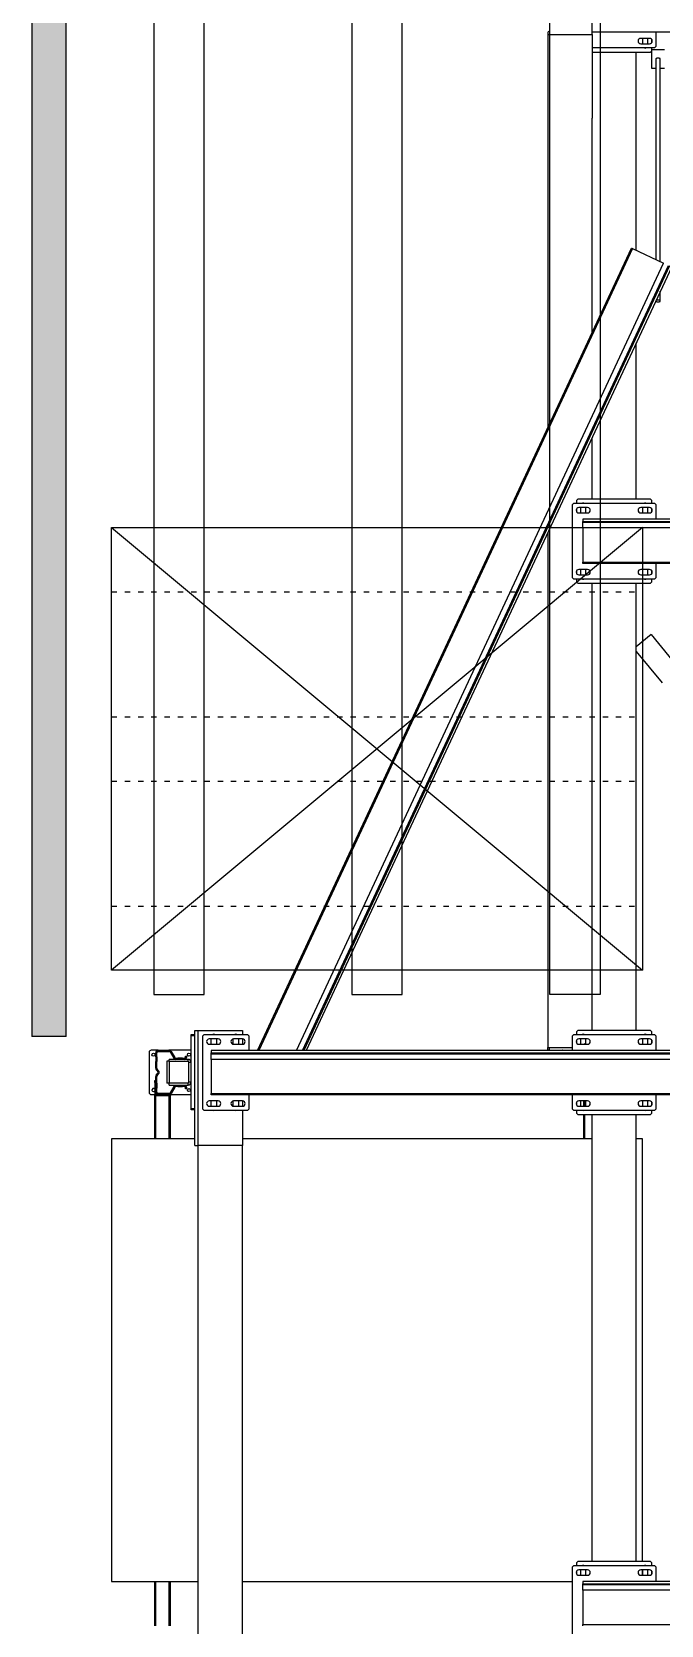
# Model space of a CAD drawing. Header units: millimetres. Extents: x 6622 to 532820, y 3370 to 359312.
# Drawn here: x 457270 to 458692, y 309641 to 313241 of the extents above; entities that cross this region are included whole.
import ezdxf

# ---------------------------------------------------------------- set-up
doc = ezdxf.new("R2010")
doc.units = ezdxf.units.MM
doc.linetypes.add('ACAD_ISO03W100', pattern=[30, 12, -18])

# ---------------------------------------------------------------- blocks, each defined once
blk = doc.blocks.new('A$C6F3A12F4')
at = {"color": 2, "linetype": 'Continuous', "lineweight": 25}
for p, q in [((3685.7, 3475), (3685.7, 225)), ((3691.1, 225), (3691.1, 3475)), ((3693.7, 3475), (3693.7, 225)), ((3705.7, 3475), (3705.7, 225)), ((3783.1, 225), (3783.1, 3475)), ((3785.7, 3475), (3785.7, 225)), ((2485.2, 2635), (2485.2, 1065)), ((2490.6, 1065), (2490.6, 2635)), ((2493.2, 2635), (2493.2, 1065)), ((2505.2, 2635), (2505.2, 1065)), ((2582.6, 1065), (2582.6, 2635)), ((2585.2, 2635), (2585.2, 1065)), ((4885.2, 2635), (4885.2, 1065)), ((4890.6, 1065), (4890.6, 2635)), ((4893.2, 2635), (4893.2, 1065)), ((4905.2, 2635), (4905.2, 1065)), ((4982.6, 1065), (4982.6, 2635)), ((1385.2, 2614), (1385.2, 1085.9)), ((1913.1, 1261), (3685.7, 434.4)), ((1915.3, 1265.9), (3685.7, 440.3)), ((2746.1, 1219.4), (2823.5, 1282.7)), ((1417.2, 1231), (1385.2, 1231)), ((1420.2, 1228), (1417.2, 1231)), ((1420.2, 1085.9), (1420.2, 1228)), ((1425.2, 1250), (1425.2, 1220.9)), ((1903.3, 1240.1), (1445.8, 1240.1)), ((1445.8, 1229.9), (1898.6, 1229.9)), ((1466.4, 1240.1), (1466.4, 1250)), ((1466.4, 1220), (1466.4, 1229.9)), ((1874.2, 1177.6), (1906.9, 1247.7)), ((3685.7, 418.3), (1906.9, 1247.7)), ((3685.7, 431.5), (1912, 1258.6)), ((1992.5, 1240.1), (1970.6, 1240.1)), ((1992.5, 1229.9), (1992.5, 1229.9)), ((2453.2, 1231), (2450.2, 1228)), ((2450.2, 1228), (2450.2, 1044)), ((2485.2, 1231), (2453.2, 1231)), ((2617.2, 1231), (2585.2, 1231)), ((2620.2, 1228), (2617.2, 1231)), ((2620.2, 1044), (2620.2, 1228)), ((2784.2, 1185.9), (2855.2, 1244)), ((3653.7, 1231), (3650.7, 1228)), ((3650.7, 1228), (3650.7, 1044)), ((3685.7, 1231), (3653.7, 1231)), ((3817.7, 1231), (3785.7, 1231)), ((3820.7, 1228), (3817.7, 1231)), ((3820.7, 1044), (3820.7, 1228)), ((4853.2, 1231), (4850.2, 1228)), ((4850.2, 1228), (4850.2, 1044)), ((4885.2, 1231), (4853.2, 1231)), ((1399.2, 1216), (1399.2, 1196)), ((1411.2, 1211.9), (1399.2, 1211.9)), ((1399.2, 1199.9), (1411.2, 1199.9)), ((1408.7, 1220.9), (1401.7, 1220.9)), ((1411.2, 1196), (1411.2, 1216)), ((1427.2, 1220.9), (1420.2, 1220.9)), ((1430.2, 1217.9), (1427.2, 1220.9)), ((1428.1, 1220), (1466.4, 1220)), ((1430.2, 1085.9), (1430.2, 1217.9)), ((2443.2, 1220.9), (2440.2, 1217.9)), ((2440.2, 1217.9), (2440.2, 1053.9)), ((2450.2, 1220.9), (2443.2, 1220.9)), ((2459.2, 1216), (2459.2, 1196)), ((2471.2, 1211.9), (2459.2, 1211.9)), ((2459.2, 1199.9), (2471.2, 1199.9)), ((2468.7, 1220.9), (2461.7, 1220.9)), ((2471.2, 1196), (2471.2, 1216)), ((2599.2, 1216), (2599.2, 1196)), ((2611.2, 1211.9), (2599.2, 1211.9)), ((2599.2, 1199.9), (2611.2, 1199.9)), ((2608.7, 1220.9), (2601.7, 1220.9)), ((2611.2, 1196), (2611.2, 1216)), ((2627.2, 1220.9), (2620.2, 1220.9)), ((2630.2, 1217.9), (2627.2, 1220.9)), ((2630.2, 1053.9), (2630.2, 1217.9)), ((2746.1, 1219.4), (2773.5, 1185.9)), ((3643.2, 1220.9), (3640.2, 1217.9)), ((3640.2, 1217.9), (3640.2, 1053.9)), ((3650.7, 1220.9), (3643.2, 1220.9)), ((3659.7, 1216), (3659.7, 1196)), ((3671.7, 1211.9), (3659.7, 1211.9)), ((3659.7, 1199.9), (3671.7, 1199.9)), ((3669.2, 1220.9), (3662.2, 1220.9)), ((3671.7, 1196), (3671.7, 1216)), ((3799.7, 1216), (3799.7, 1196)), ((3811.7, 1211.9), (3799.7, 1211.9)), ((3799.7, 1199.9), (3811.7, 1199.9)), ((3809.2, 1220.9), (3802.2, 1220.9)), ((3811.7, 1196), (3811.7, 1216)), ((3827.2, 1220.9), (3820.7, 1220.9)), ((3830.2, 1217.9), (3827.2, 1220.9)), ((3830.2, 1053.9), (3830.2, 1217.9)), ((3885.2, 1200), (3885.2, 1185.9)), ((4840.2, 1200), (3885.2, 1200)), ((4843.2, 1220.9), (4840.2, 1217.9)), ((4840.2, 1217.9), (4840.2, 1053.9)), ((4850.2, 1220.9), (4843.2, 1220.9)), ((4859.2, 1216), (4859.2, 1196)), ((4871.2, 1211.9), (4859.2, 1211.9)), ((4871.2, 1200), (4859.2, 1200)), ((4859.2, 1199.9), (4871.2, 1199.9)), ((4868.7, 1220.9), (4861.7, 1220.9)), ((4871.2, 1196), (4871.2, 1216)), ((1878.1, 1185.9), (1430.2, 1185.9)), ((3685.7, 330), (1873.1, 1175.2)), ((1874.2, 1177.6), (3685.7, 332.9)), ((2440.2, 1185.9), (2086.8, 1185.9)), ((3640.2, 1185.9), (2630.2, 1185.9)), ((4840.2, 1185.9), (3830.2, 1185.9)), ((1390.8, 1085.9), (1304.2, 1085.9)), ((1390.8, 985.9), (1390.8, 1085.9)), ((1390.8, 1085.9), (1579.4, 1085.9)), ((2064.6, 1085.9), (1579.4, 1085.9)), ((2440.2, 1085.9), (2301.3, 1085.9)), ((3640.2, 1085.9), (2630.2, 1085.9)), ((4840.2, 1085.9), (3830.2, 1085.9)), ((3885.2, 1085.9), (3885.2, 296.1)), ((2440.2, 1053.9), (2443.2, 1050.9)), ((2443.2, 1050.9), (2450.2, 1050.9)), ((2450.2, 1044), (2453.2, 1041)), ((2459.2, 1076), (2459.2, 1056)), ((2471.2, 1071.9), (2459.2, 1071.9)), ((2459.2, 1059.9), (2471.2, 1059.9)), ((2462, 1050.9), (2468.4, 1050.9)), ((2471.2, 1056), (2471.2, 1076)), ((2485.2, 1065), (2490.6, 1065)), ((2493.2, 1065), (2490.6, 1065)), ((2505.2, 1065), (2493.2, 1065)), ((2505.2, 1065), (2582.6, 1065)), ((2585.2, 1065), (2582.6, 1065)), ((2599.2, 1076), (2599.2, 1056)), ((2611.2, 1071.9), (2599.2, 1071.9)), ((2599.2, 1059.9), (2611.2, 1059.9)), ((2602, 1050.9), (2608.4, 1050.9)), ((2611.2, 1056), (2611.2, 1076)), ((2617.2, 1041), (2620.2, 1044)), ((2620.2, 1050.9), (2627.2, 1050.9)), ((2627.2, 1050.9), (2630.2, 1053.9)), ((3640.2, 1053.9), (3643.2, 1050.9)), ((3643.2, 1050.9), (3650.7, 1050.9)), ((3650.7, 1044), (3653.7, 1041)), ((3659.7, 1076), (3659.7, 1056)), ((3671.7, 1071.9), (3659.7, 1071.9)), ((3659.7, 1059.9), (3671.7, 1059.9)), ((3662.5, 1050.9), (3668.9, 1050.9)), ((3669.7, 1069.9), (3669.7, 1071.9)), ((3671.7, 1069.9), (3669.7, 1069.9)), ((3671.7, 1056), (3671.7, 1076)), ((3799.7, 1076), (3799.7, 1056)), ((3811.7, 1071.9), (3799.7, 1071.9)), ((3811.7, 1069.5), (3799.7, 1069.5)), ((3811.7, 1067), (3799.7, 1067)), ((3799.7, 1059.9), (3811.7, 1059.9)), ((3802.5, 1050.9), (3808.9, 1050.9)), ((3811.7, 1056), (3811.7, 1076)), ((3817.7, 1041), (3820.7, 1044)), ((3821.1, 1067), (3820.7, 1067)), ((3820.7, 1050.9), (3827.2, 1050.9)), ((3827.2, 1050.9), (3830.2, 1053.9)), ((3885.2, 1069.5), (3830.2, 1069.5)), ((3885.2, 1067), (3830.2, 1067)), ((4840.2, 1053.9), (4843.2, 1050.9)), ((4843.2, 1050.9), (4850.2, 1050.9)), ((4850.2, 1044), (4853.2, 1041)), ((4859.2, 1076), (4859.2, 1056)), ((4871.2, 1071.9), (4859.2, 1071.9)), ((4859.2, 1059.9), (4871.2, 1059.9)), ((4862, 1050.9), (4868.4, 1050.9)), ((4871.2, 1056), (4871.2, 1076)), ((4885.2, 1065), (4890.6, 1065)), ((4893.2, 1065), (4890.6, 1065)), ((4905.2, 1065), (4893.2, 1065)), ((4905.2, 1065), (4982.6, 1065)), ((4985.2, 1065), (4982.6, 1065)), ((2453.2, 1041), (2617.2, 1041)), ((3653.7, 1041), (3685.7, 1041)), ((3679.2, 988.9), (3679.2, 1041)), ((3679.2, 985.9), (3679.2, 1041)), ((3685.2, 988.9), (3685.2, 1041)), ((3785.7, 1041), (3817.7, 1041)), ((4853.2, 1041), (5017.2, 1041)), ((4885.2, 296.1), (4885.2, 1041)), ((1386.1, 985.9), (1390.8, 985.9)), ((1390.8, 985.9), (2279.1, 985.9)), ((2515.7, 985.9), (3679.2, 985.9)), ((3679.2, 988.9), (3685.2, 988.9)), ((3685.2, 985.9), (3679.2, 985.9)), ((3685.2, 988.9), (3685.2, 985.9)), ((3640.2, 296.1), (3650.7, 296.1)), ((3640.2, 196.1), (3640.2, 296.1)), ((3653.7, 311), (3650.7, 308)), ((3650.7, 308), (3650.7, 209)), ((3685.7, 311), (3653.7, 311)), ((3659.7, 296.1), (3671.7, 296.1)), ((3659.7, 296), (3659.7, 276)), ((3671.7, 276), (3671.7, 296)), ((3817.7, 311), (3785.7, 311)), ((3799.7, 296.1), (3811.7, 296.1)), ((3799.7, 296), (3799.7, 276)), ((3811.7, 276), (3811.7, 296)), ((3820.7, 308), (3817.7, 311)), ((3820.7, 209), (3820.7, 308)), ((3820.7, 296.1), (3900.2, 296.1)), ((3900.2, 296.1), (3900.2, 196.1)), ((5970.2, 296.1), (3900.2, 296.1)), ((3659.7, 287.1), (3671.7, 287.1)), ((3671.6, 275.1), (3659.8, 275.1)), ((3799.7, 287.1), (3811.7, 287.1)), ((3811.6, 275.1), (3799.8, 275.1)), ((3659.7, 241), (3659.7, 221)), ((3659.7, 237.1), (3671.7, 237.1)), ((3671.7, 225.1), (3659.7, 225.1)), ((3671.7, 221), (3671.7, 241)), ((3685.7, 225), (3691.1, 225)), ((3693.7, 225), (3691.1, 225)), ((3705.7, 225), (3693.7, 225)), ((3705.7, 225), (3783.1, 225)), ((3785.7, 225), (3783.1, 225)), ((3799.7, 241), (3799.7, 221)), ((3799.7, 237.1), (3811.7, 237.1)), ((3811.7, 225.1), (3799.7, 225.1)), ((3811.7, 221), (3811.7, 241)), ((3640.2, 188.1), (3640.2, 196.1)), ((3900.2, 196.1), (3640.2, 196.1)), ((3900.2, 188.1), (3640.2, 188.1)), ((3649.7, 180.1), (3649.7, 188.1)), ((3652.7, 180.1), (3649.7, 180.1)), ((3650.7, 209), (3653.7, 206)), ((3652.7, 188.1), (3652.7, 180.1)), ((3816.7, 180.1), (3652.7, 180.1)), ((3653.7, 206), (3817.7, 206)), ((3685.2, 180), (3685.2, 129.9)), ((3712.7, 180.1), (3712.7, 175.1)), ((3756.7, 175.1), (3756.7, 180.1)), ((3785.2, 133), (3785.2, 180)), ((3816.7, 180.1), (3816.7, 188.1)), ((3819.7, 180.1), (3816.7, 180.1)), ((3817.7, 206), (3820.7, 209)), ((3819.7, 188.1), (3819.7, 180.1)), ((3885.2, 188.1), (3885.2, 0)), ((3900.2, 188.1), (3900.2, 196.1)), ((5970.2, 196.1), (3900.2, 196.1)), ((4885.2, 0), (4885.2, 196.1)), ((3700.2, 170), (3698.2, 170)), ((3698.2, 167.5), (3698.2, 170)), ((3700.2, 167.5), (3698.2, 167.5)), ((3700.2, 167.5), (3700.2, 170)), ((3705.7, 164.5), (3703.2, 164.5)), ((3703.2, 160.5), (3703.2, 164.5)), ((3705.7, 160.5), (3703.2, 160.5)), ((3703.2, 160.5), (3703.2, 149.7)), ((3703.2, 149.7), (3705.7, 149.7)), ((3703.2, 145.7), (3703.2, 149.7)), ((3703.2, 145.7), (3705.7, 145.7)), ((3710.7, 173.1), (3705.7, 173.1)), ((3705.7, 173.1), (3705.7, 130.1)), ((3710.7, 173.1), (3710.7, 130.1)), ((3756.7, 175.1), (3712.7, 175.1)), ((3763.7, 173.1), (3758.7, 173.1)), ((3758.7, 130.1), (3758.7, 173.1)), ((3763.7, 130.1), (3763.7, 173.1)), ((3764.7, 164.5), (3764.7, 160.5)), ((3767.2, 164.5), (3764.7, 164.5)), ((3767.2, 160.5), (3764.7, 160.5)), ((3764.7, 149.7), (3764.7, 160.5)), ((3764.7, 149.7), (3764.7, 145.7)), ((3764.7, 149.7), (3767.2, 149.7)), ((3764.7, 145.7), (3767.2, 145.7)), ((3767.2, 164.5), (3767.2, 160.5)), ((3767.2, 149.7), (3767.2, 160.5)), ((3767.2, 149.7), (3767.2, 145.7)), ((3770.2, 170), (3770.2, 167.5)), ((3772.2, 170), (3770.2, 170)), ((3772.2, 167.5), (3770.2, 167.5)), ((3772.2, 170), (3772.2, 167.5)), ((3687.7, 129.9), (3685.2, 129.9)), ((3685.2, 105.5), (3685.2, 129.9)), ((3687.7, 105.5), (3687.7, 129.9)), ((3687.8, 134.6), (3701.8, 143.1)), ((3687.8, 134.6), (3689.1, 132.5)), ((3689.1, 132.5), (3703.1, 141)), ((3703.1, 141), (3701.8, 143.1)), ((3710.7, 130.1), (3705.7, 130.1)), ((3709.7, 130.1), (3759.7, 130.1)), ((3709.7, 130.1), (3709.7, 125.1)), ((3709.7, 125.1), (3759.7, 125.1)), ((3763.7, 130.1), (3758.7, 130.1)), ((3759.7, 130.1), (3759.7, 125.1)), ((3768.6, 143.1), (3767.3, 141)), ((3767.3, 141), (3781.3, 132.5)), ((3768.6, 143.1), (3782.6, 134.6)), ((3781.3, 132.5), (3782.6, 134.6)), ((3782.7, 129.9), (3782.7, 105.5)), ((3785.2, 129.9), (3782.7, 129.9)), ((3785.2, 129.9), (3785.2, 133)), ((3785.2, 133), (3787.2, 133)), ((3785.2, 129.9), (3785.2, 105.5)), ((3787.2, 128), (3785.2, 128)), ((3787.2, 133), (3787.2, 128)), ((3885.2, 133), (3787.2, 133)), ((3885.2, 130.5), (3787.2, 130.5)), ((3787.2, 101), (3787.2, 128)), ((4985.2, 133), (4885.2, 133)), ((4985.2, 130.5), (4885.2, 130.5)), ((3685.2, 105.5), (3685.2, 90)), ((3685.2, 105.5), (3687.7, 105.5)), ((3690.2, 85), (3780.2, 85)), ((3690.7, 102.5), (3690.7, 100)), ((3699.8, 102.5), (3690.7, 102.5)), ((3699.8, 100), (3690.7, 100)), ((3699.8, 102.5), (3699.8, 100)), ((3699.8, 102.5), (3710.6, 102.5)), ((3699.8, 100), (3710.6, 100)), ((3710.6, 100), (3710.6, 102.5)), ((3725.8, 102.5), (3710.6, 102.5)), ((3725.8, 100), (3710.6, 100)), ((3725.8, 100), (3725.8, 102.5)), ((3731.8, 106.5), (3727.6, 103.2)), ((3727.6, 103.2), (3729.2, 101.2)), ((3733.3, 104.5), (3729.2, 101.2)), ((3733.3, 104.5), (3731.8, 106.5)), ((3738.6, 106.5), (3737.1, 104.5)), ((3741.2, 101.2), (3737.1, 104.5)), ((3742.8, 103.2), (3738.6, 106.5)), ((3741.2, 101.2), (3742.8, 103.2)), ((3744.6, 102.5), (3744.6, 100)), ((3759.8, 102.5), (3744.6, 102.5)), ((3759.8, 100), (3744.6, 100)), ((3753.2, 98), (3753.2, 100)), ((3758.2, 98), (3753.2, 98)), ((3758.2, 100), (3758.2, 98)), ((3758.2, 98), (3784.2, 98)), ((3759.8, 102.5), (3759.8, 100)), ((3759.8, 102.5), (3770.6, 102.5)), ((3759.8, 100), (3770.6, 100)), ((3770.6, 100), (3770.6, 102.5)), ((3779.7, 102.5), (3770.6, 102.5)), ((3779.7, 100), (3770.6, 100)), ((3779.7, 100), (3779.7, 102.5)), ((3779.7, 100), (3784.2, 100)), ((3782.7, 105.5), (3785.2, 105.5)), ((3784.2, 98), (3784.2, 100)), ((3785.2, 101), (3785.2, 105.5)), ((3785.2, 101), (3787.2, 101)), ((3785.2, 90), (3785.2, 98.2)), ((3787.2, 101), (3787.2, 100.5)), ((3787.2, 100.5), (3787.2, 98)), ((3885.2, 100.5), (3787.2, 100.5)), ((3885.2, 98), (3787.2, 98)), ((4985.2, 100.5), (4885.2, 100.5)), ((4985.2, 98), (4885.2, 98)), ((3885.2, 0), (4885.2, 0))]:
    blk.add_line(p, q, dxfattribs=at)
at = {"color": 2, "linetype": 'Continuous', "lineweight": 25, "flags": 128}
for points in [[(1445.8, 1240.1), (1445.4, 1240), (1444.8, 1239.5), (1444.4, 1238.7), (1444, 1237.6), (1443.8, 1236.4), (1443.7, 1235)], [(1443.7, 1235), (1443.8, 1233.6), (1444, 1232.4), (1444.4, 1231.3), (1444.8, 1230.5), (1445.4, 1230), (1445.8, 1229.9)], [(1994.6, 1235), (1994.5, 1236.4), (1994.2, 1237.6), (1993.9, 1238.7), (1993.4, 1239.5), (1992.9, 1240), (1992.3, 1240.1), (1991.8, 1239.8), (1991.2, 1239.2), (1990.8, 1238.2), (1990.5, 1237), (1990.4, 1235.7), (1990.4, 1234.3), (1990.5, 1233), (1990.8, 1231.8), (1991.2, 1230.8), (1991.7, 1230.3)], [(1992.5, 1229.9), (1992.9, 1230), (1993.4, 1230.5), (1993.9, 1231.3), (1994.2, 1232.4), (1994.5, 1233.6), (1994.6, 1235)], [(1873.1, 1175.2), (1873.1, 1175.3), (1873.2, 1175.4), (1873.3, 1175.6), (1873.4, 1175.9), (1873.6, 1176.3), (1873.8, 1176.7), (1874, 1177.1), (1874.2, 1177.6)]]:
    blk.add_lwpolyline(points, dxfattribs=at)
at = {"color": 2, "linetype": 'Continuous', "lineweight": 25}
for centre in [(3695.2, 175), (3775.2, 175), (3695.2, 95)]:
    blk.add_circle(centre, 3.5, dxfattribs=at)
for centre, radius, start, end in [((1405.2, 1216), 6, 0, 180), ((1405.2, 1196), 6, 180, 0), ((1415.2, 1205.9), 6, 326.4427, 33.5573), ((2455.2, 1205.9), 6, 146.4427, 213.5573), ((2465.2, 1216), 6, 0, 180), ((2465.2, 1196), 6, 180, 0), ((2605.2, 1216), 6, 0, 180), ((2605.2, 1196), 6, 180, 0), ((2615.2, 1205.9), 6, 326.4427, 33.5573), ((3655.2, 1205.9), 6, 138.5904, 221.4096), ((3665.7, 1216), 6, 0, 180), ((3665.7, 1196), 6, 180, 0), ((3805.7, 1216), 6, 0, 180), ((3805.7, 1196), 6, 180, 0), ((3815.2, 1205.9), 6, 336.4435, 23.5565), ((4855.2, 1205.9), 6, 146.4427, 213.5573), ((4865.2, 1216), 6, 0, 180), ((4865.2, 1196), 6, 180, 0), ((2465.2, 1076), 6, 0, 180), ((2605.2, 1076), 6, 0, 180), ((3665.7, 1076), 6, 0, 180), ((3805.7, 1076), 6, 0, 180), ((4865.2, 1076), 6, 0, 180), ((2455.2, 1065.9), 6, 146.4427, 213.5573), ((2465.2, 1056), 6, 180, 0), ((2605.2, 1056), 6, 180, 0), ((2615.2, 1065.9), 6, 326.4427, 33.5573), ((3655.2, 1065.9), 6, 138.5904, 221.4096), ((3665.7, 1056), 6, 180, 0), ((3805.7, 1056), 6, 180, 0), ((3815.2, 1065.9), 6, 336.4435, 23.5565), ((4855.2, 1065.9), 6, 146.4427, 213.5573), ((4865.2, 1056), 6, 180, 0), ((3690.2, 1020), 5, 180, 205.8419), ((1386.3, 988.3), 2.44, 176.1871, 265.5984), ((3665.7, 296), 6, 0, 180), ((3805.7, 296), 6, 0, 180), ((3655.2, 281.1), 6, 138.5904, 221.4096), ((3665.7, 276), 6, 180, 0), ((3805.7, 276), 6, 180, 0), ((3815.2, 281.1), 6, 336.4435, 23.5565), ((3655.2, 231.1), 6, 138.5904, 221.4096), ((3665.7, 241), 6, 0, 180), ((3665.7, 221), 6, 180, 0), ((3805.7, 241), 6, 0, 180), ((3805.7, 221), 6, 180, 0), ((3815.2, 231.1), 6, 336.4435, 23.5565), ((3712.7, 173.1), 7, 90, 180), ((3756.7, 173.1), 7, 0, 90), ((3700.2, 164.5), 5.5, 0, 90), ((3700.2, 164.5), 3, 0, 90), ((3700.2, 145.7), 3, 301.4296, 0), ((3700.2, 145.7), 5.5, 301.4296, 0), ((3712.7, 173.1), 2, 90, 180), ((3756.7, 173.1), 2, 0, 90), ((3770.2, 164.5), 5.5, 90, 180), ((3770.2, 145.7), 5.5, 180, 238.5704), ((3770.2, 164.5), 3, 90, 180), ((3770.2, 145.7), 3, 180, 238.5704), ((3690.7, 129.9), 5.5, 121.4296, 180), ((3690.7, 129.9), 3, 121.4296, 180), ((3779.7, 129.9), 3, 0, 58.5704), ((3779.7, 129.9), 5.5, 0, 58.5704), ((3690.7, 105.5), 5.5, 180, 270), ((3690.2, 90), 5, 180, 270), ((3690.7, 105.5), 3, 180, 270), ((3725.8, 105.5), 3, 270, 308.6598), ((3725.8, 105.5), 5.5, 270, 308.6598), ((3735.2, 102.2), 5.5, 51.3402, 128.6598), ((3735.2, 102.2), 3, 51.3402, 128.6598), ((3744.6, 105.5), 5.5, 231.3402, 270), ((3744.6, 105.5), 3, 231.3402, 270), ((3775.2, 95), 3.5, 121.0027, 0), ((3775.2, 95), 3.5, 0, 58.9973), ((3779.7, 105.5), 3, 270, 0), ((3779.7, 105.5), 5.5, 270, 0), ((3780.2, 90), 5, 270, 0), ((3784.2, 101), 3, 270, 0), ((3784.2, 101), 1, 270, 0)]:
    blk.add_arc(centre, radius, start, end, dxfattribs=at)
blk = doc.blocks.new('A$C2A5E29B8')
at = {"color": 3}
for p, q in [((95.4, 5126), (95.4, 0)), ((209.6, 0), (209.6, 5126)), ((542.9, 5126), (542.9, 0)), ((657.1, 0), (657.1, 5126)), ((990.4, 0), (990.4, 5126)), ((1104.6, 5126), (1104.6, 0)), ((95.4, 0), (209.6, 0)), ((542.9, 0), (657.1, 0)), ((1104.6, 0), (990.4, 0))]:
    blk.add_line(p, q, dxfattribs=at)
at = {"color": 5}
for p, q in [((0, 1055.1), (1200, 1055.1)), ((0, 55.1), (0, 1055.1)), ((0, 1055.1), (1200, 55.1)), ((1200, 1055.1), (0, 55.1)), ((1200, 1055.1), (1200, 55.1)), ((1200, 55.1), (0, 55.1))]:
    blk.add_line(p, q, dxfattribs=at)
at = {"color": 5, "linetype": 'ACAD_ISO03W100'}
for p, q in [((0, 910), (1200, 910)), ((0, 627.6), (1200, 627.6)), ((0, 482.5), (1200, 482.5)), ((0, 200.2), (1200, 200.2))]:
    blk.add_line(p, q, dxfattribs=at)

msp = doc.modelspace()

# ---------------------------------------------------------------- hatches: boundary and pattern name
h = msp.add_hatch()
h.set_pattern_fill('ANGLE', color=3, scale=5)
h.set_pattern_definition([(0, (0, 0), (0, 34.925), [25.4, -9.525]), (90, (0, 0), (-34.925, 2e-15), [25.4, -9.525])])
h.paths.add_polyline_path([(457347.529, 316220.48), (457270.086, 316220.48), (457270.086, 310970.961), (457347.529, 310970.961)])

# ---------------------------------------------------------------- linework, layer by layer
at = {"color": 3}
for p, q in [((457270.086, 316220.48), (457270.086, 310970.961)), ((457347.529, 310970.961), (457347.529, 316220.48)), ((457347.529, 310970.961), (457270.086, 310970.961))]:
    msp.add_line(p, q, dxfattribs=at)

# ---------------------------------------------------------------- block references
msp.add_blockref('A$C2A5E29B8', (457450, 311065.654), dxfattribs=at)
at = {"color": 0, "rotation": 270}
msp.add_blockref('A$C6F3A12F4', (457450, 314625.198), dxfattribs=at)

doc.saveas('drawing.dxf')
